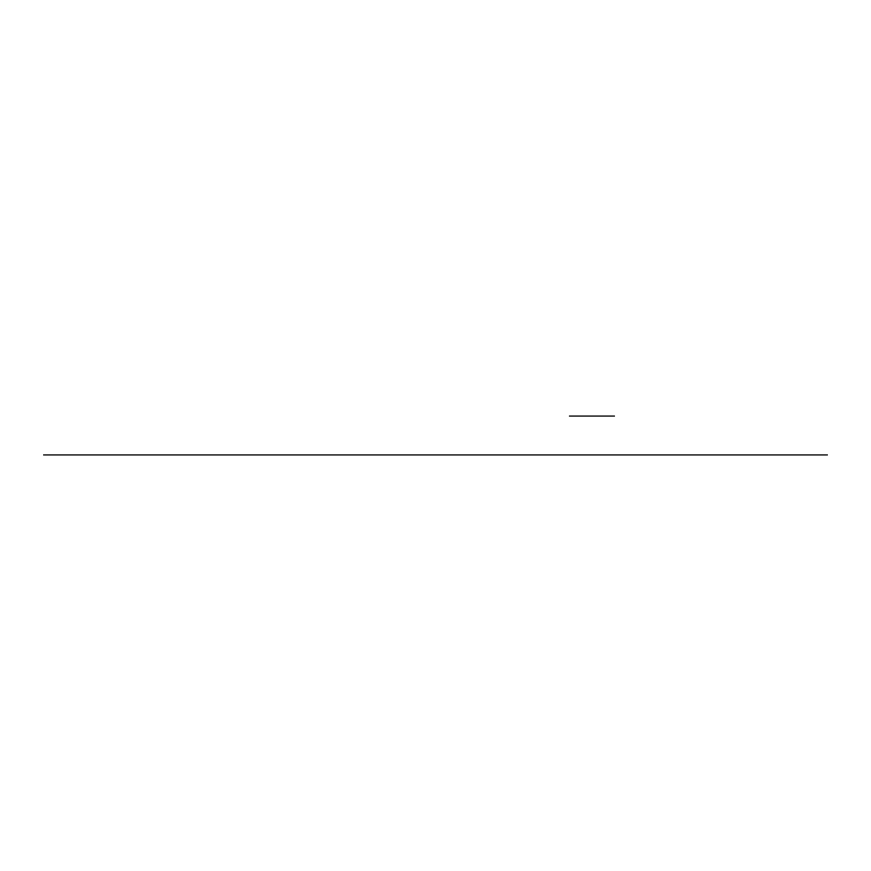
<?xml version="1.0" encoding="UTF-8"?>
<svg xmlns="http://www.w3.org/2000/svg" width="871" height="871" viewBox="0 0 871 871"><rect width="100%" height="100%" fill="white"/><g stroke="black" fill="none" stroke-linecap="round" stroke-linejoin="round"><path stroke-width="1.31" d="M569.384 416.066L614.523 416.066M43.55 454.934L827.45 454.934"/></g></svg>
